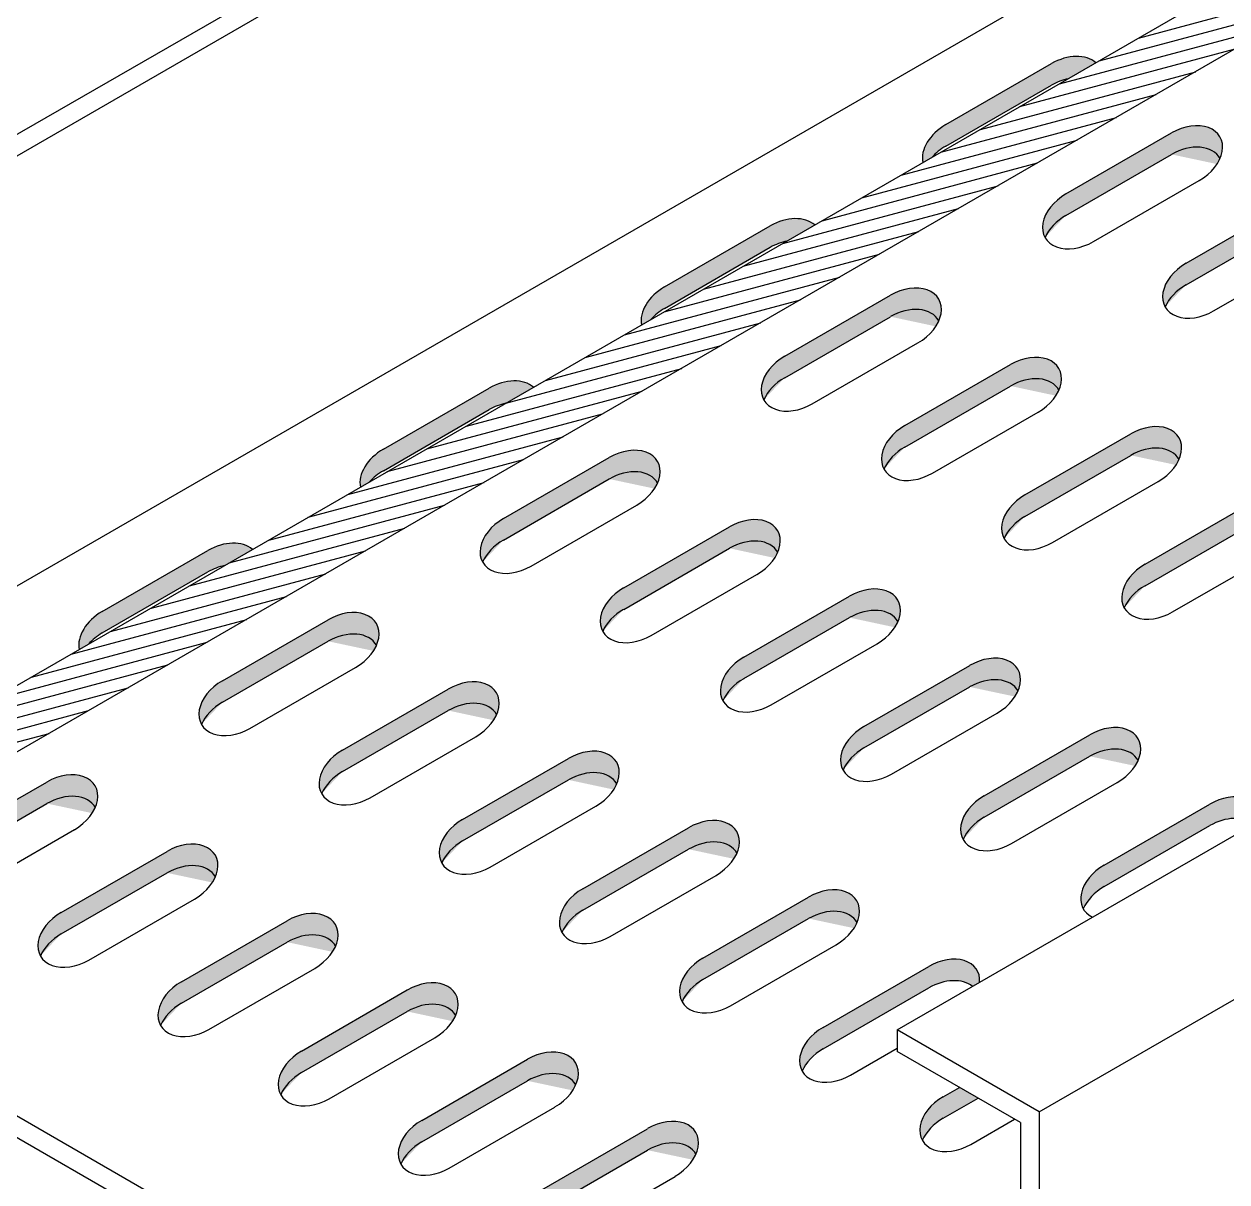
# Model space of a CAD drawing. Header units: millimetres. Extents: x 73539 to 164333, y 19300 to 40000.
# Drawn here: x 119682 to 121298, y 30140 to 31696 of the extents above; entities that cross this region are included whole.
import ezdxf

# ---------------------------------------------------------------- set-up
doc = ezdxf.new("R2010")
doc.units = ezdxf.units.MM

msp = doc.modelspace()

# ---------------------------------------------------------------- hatches: boundary and pattern name
h = msp.add_hatch()
h.set_pattern_fill('ANSI31', color=250, scale=5, angle=330, style=0)
h.set_pattern_definition([(15, (61424.906, -1722.277), (-4.1087523, 15.3340725), [])])
edge = h.paths.add_edge_path()
edge.add_ellipse((127837.2, 35476.5), major_axis=(-19.4, 33.6), ratio=0.56561, start_angle=180, end_angle=360)
edge.add_line((127817.9, 35510), (118959.2, 30395.5))
edge.add_ellipse((118966.4, 30354.9), major_axis=(-23, 39.9), ratio=0.56561, start_angle=212.6369, end_angle=327.3631, ccw=False)
edge.add_line((119000.8, 30330), (127856.6, 35442.9))
h = msp.add_hatch(color=250)
h.dxf.hatch_style = 1
h.paths.add_polyline_path([(121084.3, 31622.4), (121121.6, 31643.9), (121121.4, 31644.1), (121120.4, 31644.9), (121119.2, 31645.8), (121118.1, 31646.6), (121116.9, 31647.3), (121115.6, 31648), (121114.3, 31648.7), (121112.9, 31649.3), (121111.5, 31649.9), (121110.1, 31650.4), (121108.6, 31650.8), (121107.1, 31651.2), (121105.6, 31651.5), (121104, 31651.8), (121102.4, 31652.1), (121100.7, 31652.3), (121099.1, 31652.4), (121097.4, 31652.5), (121095.6, 31652.5), (121093.9, 31652.4), (121092.2, 31652.3), (121090.4, 31652.2), (121088.6, 31652), (121086.8, 31651.7), (121085, 31651.4), (121083.2, 31651.1), (121081.4, 31650.6), (121079.6, 31650.2), (121077.8, 31649.6), (121076, 31649.1), (121074.2, 31648.4), (121072.4, 31647.8), (121070.6, 31647), (121068.8, 31646.3), (121067.1, 31645.5), (121065.3, 31644.6), (121063.6, 31643.7), (121061.9, 31642.7), (120919.8, 31560.7), (120918.7, 31560), (120917.6, 31559.3), (120916.5, 31558.6), (120915.4, 31557.9), (120914.3, 31557.2), (120913.2, 31556.4), (120912.2, 31555.7), (120911.1, 31554.9), (120910.1, 31554.1), (120909.1, 31553.3), (120908.1, 31552.4), (120907.2, 31551.6), (120906.2, 31550.7), (120905.3, 31549.8), (120904.4, 31549), (120903.5, 31548.1), (120902.6, 31547.2), (120901.8, 31546.2), (120901, 31545.3), (120900.2, 31544.4), (120899.4, 31543.4), (120898.6, 31542.5), (120897.9, 31541.5), (120897.2, 31540.5), (120896.5, 31539.5), (120895.9, 31538.5), (120895.2, 31537.5), (120894.6, 31536.5), (120894, 31535.5), (120893.5, 31534.5), (120893, 31533.5), (120892.5, 31532.5), (120892, 31531.5), (120891.6, 31530.5), (120891.1, 31529.5), (120890.7, 31528.4), (120890.4, 31527.4), (120890.1, 31526.4), (120889.8, 31525.4), (120889.5, 31524.4), (120889.2, 31523.3), (120889, 31522.3), (120888.8, 31521.3), (120888.7, 31520.3), (120888.5, 31519.3), (120888.4, 31518.3), (120888.4, 31517.3), (120888.3, 31516.4), (120888.3, 31515.4), (120888.4, 31514.4), (120888.4, 31513.5), (120888.5, 31512.5), (120888.6, 31511.6), (120888.7, 31510.7), (120888.9, 31509.8), (120888.9, 31509.6), (120901.2, 31516.7), (120901.5, 31517.1), (120902, 31517.5), (120902.4, 31518), (120902.9, 31518.5), (120903.3, 31519), (120903.8, 31519.5), (120904.2, 31519.9), (120904.7, 31520.4), (120905.2, 31520.9), (120905.7, 31521.3), (120906.1, 31521.8), (120906.6, 31522.2), (120907.1, 31522.7), (120907.6, 31523.1), (120908.1, 31523.6), (120908.7, 31524), (120909.2, 31524.4), (120909.7, 31524.9), (120910.2, 31525.3), (120910.8, 31525.7), (120911.3, 31526.1), (120911.8, 31526.5), (120912.4, 31526.9), (120912.9, 31527.4), (120913.5, 31527.8), (120914, 31528.1), (120914.6, 31528.5), (120915.2, 31528.9), (120915.7, 31529.3), (120916.3, 31529.7), (120916.9, 31530), (120917.5, 31530.4), (120918, 31530.8), (120918.6, 31531.1), (120919.2, 31531.5), (120919.8, 31531.8), (121061.9, 31613.9), (121063.1, 31614.5), (121064.2, 31615.2), (121065.4, 31615.8), (121066.6, 31616.4), (121067.7, 31616.9), (121068.9, 31617.5), (121070.1, 31618), (121071.4, 31618.5), (121072.6, 31619), (121073.8, 31619.4), (121075, 31619.9), (121076.2, 31620.3), (121077.5, 31620.7), (121078.7, 31621), (121079.9, 31621.4), (121081.2, 31621.7), (121082.4, 31622), (121083.6, 31622.3)])
h = msp.add_hatch(color=250)
h.dxf.hatch_style = 1
edge = h.paths.add_edge_path()
edge.add_ellipse((121241.8, 31488.7), major_axis=(-46.4, -26.8), ratio=0.689985, start_angle=179.6182, end_angle=270, ccw=False)
edge.add_ellipse((121241.8, 31517.5), major_axis=(-46.4, -26.8), ratio=0.689985, start_angle=136.9407, end_angle=270)
edge.add_line((121223.3, 31549.6), (121081.2, 31467.5))
edge.add_ellipse((121099.7, 31435.5), major_axis=(-46.4, -26.8), ratio=0.689985, start_angle=270, end_angle=359.6182)
edge.add_ellipse((121099.7, 31406.6), major_axis=(-46.4, -26.8), ratio=0.689985, start_angle=270, end_angle=316.9407, ccw=False)
edge.add_line((121081.2, 31438.6), (121223.3, 31520.7))
h = msp.add_hatch(color=250)
h.dxf.hatch_style = 1
edge = h.paths.add_edge_path()
edge.add_ellipse((121403.2, 31395.5), major_axis=(-46.4, -26.8), ratio=0.689985, start_angle=179.6182, end_angle=270, ccw=False)
edge.add_ellipse((121403.2, 31424.3), major_axis=(-46.4, -26.8), ratio=0.689985, start_angle=136.9407, end_angle=270)
edge.add_line((121384.7, 31456.4), (121242.6, 31374.3))
edge.add_ellipse((121261.1, 31342.3), major_axis=(-46.4, -26.8), ratio=0.689985, start_angle=270, end_angle=359.6182)
edge.add_ellipse((121261.1, 31313.4), major_axis=(-46.4, -26.8), ratio=0.689985, start_angle=270, end_angle=316.9407, ccw=False)
edge.add_line((121242.6, 31345.5), (121384.7, 31427.5))
h = msp.add_hatch(color=250)
h.dxf.hatch_style = 1
h.paths.add_polyline_path([(120706.5, 31404.3), (120743.8, 31425.8), (120743.6, 31426), (120742.6, 31426.8), (120741.5, 31427.7), (120740.3, 31428.5), (120739.1, 31429.2), (120737.8, 31429.9), (120736.5, 31430.6), (120735.2, 31431.2), (120733.8, 31431.7), (120732.3, 31432.2), (120730.9, 31432.7), (120729.3, 31433.1), (120727.8, 31433.4), (120726.2, 31433.7), (120724.6, 31434), (120723, 31434.1), (120721.3, 31434.3), (120719.6, 31434.3), (120717.9, 31434.4), (120716.1, 31434.3), (120714.4, 31434.2), (120712.6, 31434.1), (120710.8, 31433.9), (120709, 31433.6), (120707.2, 31433.3), (120705.4, 31432.9), (120703.6, 31432.5), (120701.8, 31432.1), (120700, 31431.5), (120698.2, 31431), (120696.4, 31430.3), (120694.6, 31429.7), (120692.8, 31428.9), (120691, 31428.2), (120689.3, 31427.3), (120687.5, 31426.5), (120685.8, 31425.6), (120684.1, 31424.6), (120542, 31342.6), (120540.9, 31341.9), (120539.8, 31341.2), (120538.7, 31340.5), (120537.6, 31339.8), (120536.5, 31339.1), (120535.4, 31338.3), (120534.4, 31337.6), (120533.4, 31336.8), (120532.3, 31336), (120531.3, 31335.2), (120530.4, 31334.3), (120529.4, 31333.5), (120528.5, 31332.6), (120527.5, 31331.7), (120526.6, 31330.9), (120525.7, 31330), (120524.9, 31329), (120524, 31328.1), (120523.2, 31327.2), (120522.4, 31326.3), (120521.6, 31325.3), (120520.9, 31324.3), (120520.1, 31323.4), (120519.4, 31322.4), (120518.8, 31321.4), (120518.1, 31320.4), (120517.5, 31319.4), (120516.9, 31318.4), (120516.3, 31317.4), (120515.7, 31316.4), (120515.2, 31315.4), (120514.7, 31314.4), (120514.2, 31313.4), (120513.8, 31312.4), (120513.4, 31311.3), (120513, 31310.3), (120512.6, 31309.3), (120512.3, 31308.3), (120512, 31307.3), (120511.7, 31306.2), (120511.5, 31305.2), (120511.2, 31304.2), (120511.1, 31303.2), (120510.9, 31302.2), (120510.8, 31301.2), (120510.7, 31300.2), (120510.6, 31299.2), (120510.6, 31298.3), (120510.6, 31297.3), (120510.6, 31296.3), (120510.6, 31295.4), (120510.7, 31294.4), (120510.8, 31293.5), (120511, 31292.6), (120511.1, 31291.6), (120511.2, 31291.5), (120523.5, 31298.6), (120523.3, 31298.5), (120523.8, 31299), (120524.2, 31299.4), (120524.6, 31299.9), (120525.1, 31300.4), (120525.5, 31300.9), (120526, 31301.3), (120526.5, 31301.8), (120526.9, 31302.3), (120527.4, 31302.7), (120527.9, 31303.2), (120528.4, 31303.7), (120528.9, 31304.1), (120529.4, 31304.6), (120529.9, 31305), (120530.4, 31305.5), (120530.9, 31305.9), (120531.4, 31306.3), (120531.9, 31306.8), (120532.4, 31307.2), (120533, 31307.6), (120533.5, 31308), (120534.1, 31308.4), (120534.6, 31308.8), (120535.1, 31309.2), (120535.7, 31309.6), (120536.3, 31310), (120536.8, 31310.4), (120537.4, 31310.8), (120538, 31311.2), (120538.5, 31311.6), (120539.1, 31311.9), (120539.7, 31312.3), (120540.3, 31312.7), (120540.8, 31313), (120541.4, 31313.4), (120542, 31313.7), (120684.1, 31395.8), (120685.3, 31396.4), (120686.4, 31397), (120687.6, 31397.7), (120688.8, 31398.2), (120690, 31398.8), (120691.2, 31399.4), (120692.4, 31399.9), (120693.6, 31400.4), (120694.8, 31400.9), (120696, 31401.3), (120697.2, 31401.8), (120698.5, 31402.2), (120699.7, 31402.6), (120700.9, 31402.9), (120702.1, 31403.3), (120703.4, 31403.6), (120704.6, 31403.9), (120705.8, 31404.2)])
h = msp.add_hatch(color=250)
h.dxf.hatch_style = 1
edge = h.paths.add_edge_path()
edge.add_ellipse((120864, 31270.6), major_axis=(-46.4, -26.8), ratio=0.689985, start_angle=179.6182, end_angle=270, ccw=False)
edge.add_ellipse((120864, 31299.4), major_axis=(-46.4, -26.8), ratio=0.689985, start_angle=136.9407, end_angle=270)
edge.add_line((120845.5, 31331.4), (120703.4, 31249.4))
edge.add_ellipse((120721.9, 31217.4), major_axis=(-46.4, -26.8), ratio=0.689985, start_angle=270, end_angle=359.6182)
edge.add_ellipse((120721.9, 31188.5), major_axis=(-46.4, -26.8), ratio=0.689985, start_angle=270, end_angle=316.9407, ccw=False)
edge.add_line((120703.4, 31220.5), (120845.5, 31302.6))
h = msp.add_hatch(color=250)
h.dxf.hatch_style = 1
edge = h.paths.add_edge_path()
edge.add_ellipse((121025.4, 31177.4), major_axis=(-46.4, -26.8), ratio=0.689985, start_angle=179.6182, end_angle=270, ccw=False)
edge.add_ellipse((121025.4, 31206.2), major_axis=(-46.4, -26.8), ratio=0.689985, start_angle=136.9407, end_angle=270)
edge.add_line((121006.9, 31238.3), (120864.8, 31156.2))
edge.add_ellipse((120883.3, 31124.2), major_axis=(-46.4, -26.8), ratio=0.689985, start_angle=270, end_angle=359.6182)
edge.add_ellipse((120883.3, 31095.3), major_axis=(-46.4, -26.8), ratio=0.689985, start_angle=270, end_angle=316.9407, ccw=False)
edge.add_line((120864.8, 31127.4), (121006.9, 31209.4))
h = msp.add_hatch(color=250)
h.dxf.hatch_style = 1
h.paths.add_polyline_path([(120328.7, 31186.2), (120366, 31207.7), (120365.9, 31207.8), (120364.8, 31208.7), (120363.7, 31209.6), (120362.5, 31210.4), (120361.3, 31211.1), (120360.1, 31211.8), (120358.7, 31212.5), (120357.4, 31213.1), (120356, 31213.6), (120354.6, 31214.1), (120353.1, 31214.6), (120351.6, 31215), (120350, 31215.3), (120348.4, 31215.6), (120346.8, 31215.9), (120345.2, 31216), (120343.5, 31216.2), (120341.8, 31216.2), (120340.1, 31216.3), (120338.4, 31216.2), (120336.6, 31216.1), (120334.8, 31216), (120333.1, 31215.8), (120331.3, 31215.5), (120329.5, 31215.2), (120327.7, 31214.8), (120325.8, 31214.4), (120324, 31213.9), (120322.2, 31213.4), (120320.4, 31212.8), (120318.6, 31212.2), (120316.8, 31211.6), (120315, 31210.8), (120313.3, 31210.1), (120311.5, 31209.2), (120309.8, 31208.4), (120308, 31207.5), (120306.4, 31206.5), (120164.3, 31124.5), (120163.1, 31123.8), (120162, 31123.1), (120160.9, 31122.4), (120159.8, 31121.7), (120158.7, 31121), (120157.7, 31120.2), (120156.6, 31119.4), (120155.6, 31118.7), (120154.6, 31117.9), (120153.6, 31117), (120152.6, 31116.2), (120151.6, 31115.4), (120150.7, 31114.5), (120149.8, 31113.6), (120148.8, 31112.7), (120148, 31111.8), (120147.1, 31110.9), (120146.3, 31110), (120145.4, 31109.1), (120144.6, 31108.1), (120143.9, 31107.2), (120143.1, 31106.2), (120142.4, 31105.3), (120141.7, 31104.3), (120141, 31103.3), (120140.3, 31102.3), (120139.7, 31101.3), (120139.1, 31100.3), (120138.5, 31099.3), (120137.9, 31098.3), (120137.4, 31097.3), (120136.9, 31096.3), (120136.4, 31095.3), (120136, 31094.3), (120135.6, 31093.2), (120135.2, 31092.2), (120134.8, 31091.2), (120134.5, 31090.2), (120134.2, 31089.2), (120133.9, 31088.1), (120133.7, 31087.1), (120133.5, 31086.1), (120133.3, 31085.1), (120133.1, 31084.1), (120133, 31083.1), (120132.9, 31082.1), (120132.8, 31081.1), (120132.8, 31080.2), (120132.8, 31079.2), (120132.8, 31078.2), (120132.9, 31077.3), (120132.9, 31076.3), (120133.1, 31075.4), (120133.2, 31074.5), (120133.4, 31073.5), (120133.4, 31073.4), (120145.7, 31080.5), (120146, 31080.8), (120146.4, 31081.3), (120146.9, 31081.8), (120147.3, 31082.3), (120147.8, 31082.8), (120148.2, 31083.2), (120148.7, 31083.7), (120149.1, 31084.2), (120149.6, 31084.6), (120150.1, 31085.1), (120150.6, 31085.6), (120151.1, 31086), (120151.6, 31086.5), (120152.1, 31086.9), (120152.6, 31087.3), (120153.1, 31087.8), (120153.6, 31088.2), (120154.1, 31088.6), (120154.7, 31089.1), (120155.2, 31089.5), (120155.7, 31089.9), (120156.3, 31090.3), (120156.8, 31090.7), (120157.4, 31091.1), (120157.9, 31091.5), (120158.5, 31091.9), (120159, 31092.3), (120159.6, 31092.7), (120160.2, 31093.1), (120160.7, 31093.5), (120161.3, 31093.8), (120161.9, 31094.2), (120162.5, 31094.6), (120163.1, 31094.9), (120163.7, 31095.3), (120164.3, 31095.6), (120306.4, 31177.7), (120307.5, 31178.3), (120308.7, 31178.9), (120309.8, 31179.5), (120311, 31180.1), (120312.2, 31180.7), (120313.4, 31181.3), (120314.6, 31181.8), (120315.8, 31182.3), (120317, 31182.8), (120318.2, 31183.2), (120319.5, 31183.7), (120320.7, 31184.1), (120321.9, 31184.5), (120323.1, 31184.8), (120324.4, 31185.2), (120325.6, 31185.5), (120326.8, 31185.8), (120328.1, 31186.1)])
h = msp.add_hatch(color=250)
h.dxf.hatch_style = 1
edge = h.paths.add_edge_path()
edge.add_ellipse((121186.8, 31084.2), major_axis=(-46.4, -26.8), ratio=0.689985, start_angle=179.6182, end_angle=270, ccw=False)
edge.add_ellipse((121186.8, 31113.1), major_axis=(-46.4, -26.8), ratio=0.689985, start_angle=136.9407, end_angle=270)
edge.add_line((121168.3, 31145.1), (121026.2, 31063))
edge.add_ellipse((121044.7, 31031), major_axis=(-46.4, -26.8), ratio=0.689985, start_angle=270, end_angle=359.6182)
edge.add_ellipse((121044.7, 31002.1), major_axis=(-46.4, -26.8), ratio=0.689985, start_angle=270, end_angle=316.9407, ccw=False)
edge.add_line((121026.2, 31034.2), (121168.3, 31116.2))
h = msp.add_hatch(color=250)
h.dxf.hatch_style = 1
edge = h.paths.add_edge_path()
edge.add_ellipse((120486.2, 31052.4), major_axis=(-46.4, -26.8), ratio=0.689985, start_angle=179.6182, end_angle=270, ccw=False)
edge.add_ellipse((120486.2, 31081.3), major_axis=(-46.4, -26.8), ratio=0.689985, start_angle=136.9407, end_angle=270)
edge.add_line((120467.8, 31113.3), (120325.7, 31031.3))
edge.add_ellipse((120344.1, 30999.3), major_axis=(-46.4, -26.8), ratio=0.689985, start_angle=270, end_angle=359.6182)
edge.add_ellipse((120344.1, 30970.4), major_axis=(-46.4, -26.8), ratio=0.689985, start_angle=270, end_angle=316.9407, ccw=False)
edge.add_line((120325.7, 31002.4), (120467.8, 31084.5))
h = msp.add_hatch(color=250)
h.dxf.hatch_style = 1
edge = h.paths.add_edge_path()
edge.add_ellipse((121348.2, 30991), major_axis=(-46.4, -26.8), ratio=0.689985, start_angle=179.6182, end_angle=270, ccw=False)
edge.add_ellipse((121348.2, 31019.9), major_axis=(-46.4, -26.8), ratio=0.689985, start_angle=136.9407, end_angle=270)
edge.add_line((121329.7, 31051.9), (121187.6, 30969.9))
edge.add_ellipse((121206.1, 30937.8), major_axis=(-46.4, -26.8), ratio=0.689985, start_angle=270, end_angle=359.6182)
edge.add_ellipse((121206.1, 30909), major_axis=(-46.4, -26.8), ratio=0.689985, start_angle=270, end_angle=316.9407, ccw=False)
edge.add_line((121187.6, 30941), (121329.7, 31023))
h = msp.add_hatch(color=250)
h.dxf.hatch_style = 1
edge = h.paths.add_edge_path()
edge.add_ellipse((120647.6, 30959.3), major_axis=(-46.4, -26.8), ratio=0.689985, start_angle=179.6182, end_angle=270, ccw=False)
edge.add_ellipse((120647.6, 30988.1), major_axis=(-46.4, -26.8), ratio=0.689985, start_angle=136.9407, end_angle=270)
edge.add_line((120629.2, 31020.2), (120487.1, 30938.1))
edge.add_ellipse((120505.5, 30906.1), major_axis=(-46.4, -26.8), ratio=0.689985, start_angle=270, end_angle=359.6182)
edge.add_ellipse((120505.5, 30877.2), major_axis=(-46.4, -26.8), ratio=0.689985, start_angle=270, end_angle=316.9407, ccw=False)
edge.add_line((120487.1, 30909.2), (120629.2, 30991.3))
h = msp.add_hatch(color=250)
h.dxf.hatch_style = 1
h.paths.add_polyline_path([(119950.9, 30968.1), (119988.2, 30989.6), (119988.1, 30989.7), (119987, 30990.6), (119985.9, 30991.5), (119984.8, 30992.3), (119983.5, 30993), (119982.3, 30993.7), (119981, 30994.4), (119979.6, 30995), (119978.2, 30995.5), (119976.8, 30996), (119975.3, 30996.5), (119973.8, 30996.9), (119972.2, 30997.2), (119970.7, 30997.5), (119969, 30997.7), (119967.4, 30997.9), (119965.7, 30998.1), (119964, 30998.1), (119962.3, 30998.1), (119960.6, 30998.1), (119958.8, 30998), (119957.1, 30997.9), (119955.3, 30997.7), (119953.5, 30997.4), (119951.7, 30997.1), (119949.9, 30996.7), (119948.1, 30996.3), (119946.3, 30995.8), (119944.4, 30995.3), (119942.6, 30994.7), (119940.8, 30994.1), (119939, 30993.4), (119937.3, 30992.7), (119935.5, 30991.9), (119933.7, 30991.1), (119932, 30990.3), (119930.3, 30989.4), (119928.6, 30988.4), (119786.5, 30906.4), (119785.4, 30905.7), (119784.2, 30905), (119783.1, 30904.3), (119782, 30903.6), (119781, 30902.9), (119779.9, 30902.1), (119778.8, 30901.3), (119777.8, 30900.6), (119776.8, 30899.8), (119775.8, 30898.9), (119774.8, 30898.1), (119773.9, 30897.3), (119772.9, 30896.4), (119772, 30895.5), (119771.1, 30894.6), (119770.2, 30893.7), (119769.3, 30892.8), (119768.5, 30891.9), (119767.7, 30891), (119766.9, 30890), (119766.1, 30889.1), (119765.3, 30888.1), (119764.6, 30887.2), (119763.9, 30886.2), (119763.2, 30885.2), (119762.5, 30884.2), (119761.9, 30883.2), (119761.3, 30882.2), (119760.7, 30881.2), (119760.2, 30880.2), (119759.6, 30879.2), (119759.1, 30878.2), (119758.7, 30877.2), (119758.2, 30876.1), (119757.8, 30875.1), (119757.4, 30874.1), (119757.1, 30873.1), (119756.7, 30872.1), (119756.4, 30871), (119756.2, 30870), (119755.9, 30869), (119755.7, 30868), (119755.5, 30867), (119755.3, 30866), (119755.2, 30865), (119755.1, 30864), (119755.1, 30863), (119755, 30862), (119755, 30861.1), (119755, 30860.1), (119755.1, 30859.2), (119755.2, 30858.2), (119755.3, 30857.3), (119755.4, 30856.3), (119755.6, 30855.4), (119755.6, 30855.3), (119767.9, 30862.4), (119767.8, 30862.2), (119768.2, 30862.7), (119768.6, 30863.2), (119769.1, 30863.7), (119769.5, 30864.2), (119770, 30864.7), (119770.4, 30865.1), (119770.9, 30865.6), (119771.4, 30866.1), (119771.9, 30866.5), (119772.3, 30867), (119772.8, 30867.4), (119773.3, 30867.9), (119773.8, 30868.3), (119774.3, 30868.8), (119774.8, 30869.2), (119775.3, 30869.7), (119775.8, 30870.1), (119776.4, 30870.5), (119776.9, 30871), (119777.4, 30871.4), (119778, 30871.8), (119778.5, 30872.2), (119779, 30872.6), (119779.6, 30873), (119780.2, 30873.4), (119780.7, 30873.8), (119781.3, 30874.2), (119781.8, 30874.6), (119782.4, 30875), (119783, 30875.4), (119783.6, 30875.7), (119784.1, 30876.1), (119784.7, 30876.5), (119785.3, 30876.8), (119785.9, 30877.2), (119786.5, 30877.5), (119928.6, 30959.5), (119929.7, 30960.2), (119930.9, 30960.8), (119932.1, 30961.4), (119933.2, 30962), (119934.4, 30962.6), (119935.6, 30963.1), (119936.8, 30963.7), (119938, 30964.2), (119939.2, 30964.7), (119940.5, 30965.1), (119941.7, 30965.5), (119942.9, 30966), (119944.1, 30966.4), (119945.4, 30966.7), (119946.6, 30967.1), (119947.8, 30967.4), (119949.1, 30967.7), (119950.3, 30967.9)])
h = msp.add_hatch(color=250)
h.dxf.hatch_style = 1
edge = h.paths.add_edge_path()
edge.add_ellipse((120809, 30866.1), major_axis=(-46.4, -26.8), ratio=0.689985, start_angle=179.6182, end_angle=270, ccw=False)
edge.add_ellipse((120809, 30894.9), major_axis=(-46.4, -26.8), ratio=0.689985, start_angle=136.9407, end_angle=270)
edge.add_line((120790.6, 30927), (120648.5, 30844.9))
edge.add_ellipse((120666.9, 30812.9), major_axis=(-46.4, -26.8), ratio=0.689985, start_angle=270, end_angle=359.6182)
edge.add_ellipse((120666.9, 30784), major_axis=(-46.4, -26.8), ratio=0.689985, start_angle=270, end_angle=316.9407, ccw=False)
edge.add_line((120648.5, 30816.1), (120790.6, 30898.1))
h = msp.add_hatch(color=250)
h.dxf.hatch_style = 1
edge = h.paths.add_edge_path()
edge.add_ellipse((120108.5, 30834.3), major_axis=(-46.4, -26.8), ratio=0.689985, start_angle=179.6182, end_angle=270, ccw=False)
edge.add_ellipse((120108.5, 30863.2), major_axis=(-46.4, -26.8), ratio=0.689985, start_angle=136.9407, end_angle=270)
edge.add_line((120090, 30895.2), (119947.9, 30813.2))
edge.add_ellipse((119966.4, 30781.2), major_axis=(-46.4, -26.8), ratio=0.689985, start_angle=270, end_angle=359.6182)
edge.add_ellipse((119966.4, 30752.3), major_axis=(-46.4, -26.8), ratio=0.689985, start_angle=270, end_angle=316.9407, ccw=False)
edge.add_line((119947.9, 30784.3), (120090, 30866.4))
h = msp.add_hatch(color=250)
h.dxf.hatch_style = 1
edge = h.paths.add_edge_path()
edge.add_ellipse((120970.4, 30772.9), major_axis=(-46.4, -26.8), ratio=0.689985, start_angle=179.6182, end_angle=270, ccw=False)
edge.add_ellipse((120970.4, 30801.8), major_axis=(-46.4, -26.8), ratio=0.689985, start_angle=136.9407, end_angle=270)
edge.add_line((120952, 30833.8), (120809.9, 30751.7))
edge.add_ellipse((120828.3, 30719.7), major_axis=(-46.4, -26.8), ratio=0.689985, start_angle=270, end_angle=359.6182)
edge.add_ellipse((120828.3, 30690.9), major_axis=(-46.4, -26.8), ratio=0.689985, start_angle=270, end_angle=316.9407, ccw=False)
edge.add_line((120809.9, 30722.9), (120952, 30804.9))
h = msp.add_hatch(color=250)
h.dxf.hatch_style = 1
edge = h.paths.add_edge_path()
edge.add_ellipse((120269.9, 30741.2), major_axis=(-46.4, -26.8), ratio=0.689985, start_angle=179.6182, end_angle=270, ccw=False)
edge.add_ellipse((120269.9, 30770), major_axis=(-46.4, -26.8), ratio=0.689985, start_angle=136.9407, end_angle=270)
edge.add_line((120251.4, 30802), (120109.3, 30720))
edge.add_ellipse((120127.8, 30688), major_axis=(-46.4, -26.8), ratio=0.689985, start_angle=270, end_angle=359.6182)
edge.add_ellipse((120127.8, 30659.1), major_axis=(-46.4, -26.8), ratio=0.689985, start_angle=270, end_angle=316.9407, ccw=False)
edge.add_line((120109.3, 30691.1), (120251.4, 30773.2))
h = msp.add_hatch(color=250)
h.dxf.hatch_style = 1
edge = h.paths.add_edge_path()
edge.add_ellipse((121131.8, 30679.7), major_axis=(-46.4, -26.8), ratio=0.689985, start_angle=179.6182, end_angle=270, ccw=False)
edge.add_ellipse((121131.8, 30708.6), major_axis=(-46.4, -26.8), ratio=0.689985, start_angle=136.9407, end_angle=270)
edge.add_line((121113.4, 30740.6), (120971.3, 30658.6))
edge.add_ellipse((120989.7, 30626.5), major_axis=(-46.4, -26.8), ratio=0.689985, start_angle=270, end_angle=359.6182)
edge.add_ellipse((120989.7, 30597.7), major_axis=(-46.4, -26.8), ratio=0.689985, start_angle=270, end_angle=316.9407, ccw=False)
edge.add_line((120971.3, 30629.7), (121113.4, 30711.7))
h = msp.add_hatch(color=250)
h.dxf.hatch_style = 1
edge = h.paths.add_edge_path()
edge.add_ellipse((120431.3, 30648), major_axis=(-46.4, -26.8), ratio=0.689985, start_angle=179.6182, end_angle=270, ccw=False)
edge.add_ellipse((120431.3, 30676.8), major_axis=(-46.4, -26.8), ratio=0.689985, start_angle=136.9407, end_angle=270)
edge.add_line((120412.8, 30708.9), (120270.7, 30626.8))
edge.add_ellipse((120289.2, 30594.8), major_axis=(-46.4, -26.8), ratio=0.689985, start_angle=270, end_angle=359.6182)
edge.add_ellipse((120289.2, 30565.9), major_axis=(-46.4, -26.8), ratio=0.689985, start_angle=270, end_angle=316.9407, ccw=False)
edge.add_line((120270.7, 30598), (120412.8, 30680))
h = msp.add_hatch(color=250)
h.dxf.hatch_style = 1
edge = h.paths.add_edge_path()
edge.add_ellipse((119730.7, 30616.2), major_axis=(-46.4, -26.8), ratio=0.689985, start_angle=179.6182, end_angle=270, ccw=False)
edge.add_ellipse((119730.7, 30645.1), major_axis=(-46.4, -26.8), ratio=0.689985, start_angle=136.9407, end_angle=270)
edge.add_line((119712.2, 30677.1), (119570.1, 30595.1))
edge.add_ellipse((119588.6, 30563.1), major_axis=(-46.4, -26.8), ratio=0.689985, start_angle=270, end_angle=359.6182)
edge.add_ellipse((119588.6, 30534.2), major_axis=(-46.4, -26.8), ratio=0.689985, start_angle=270, end_angle=316.9407, ccw=False)
edge.add_line((119570.1, 30566.2), (119712.2, 30648.3))
h = msp.add_hatch(color=250)
h.dxf.hatch_style = 1
h.paths.add_polyline_path([(121333.5, 30620.5), (121343.1, 30626.1), (121343.1, 30626.6), (121343.2, 30628.1), (121343.2, 30629.5), (121343.1, 30630.9), (121343, 30632.3), (121342.7, 30633.7), (121342.5, 30635), (121342.1, 30636.3), (121341.7, 30637.6), (121341.2, 30638.9), (121340.7, 30640.1), (121340.1, 30641.4), (121339.5, 30642.5), (121338.7, 30643.7), (121338, 30644.8), (121337.1, 30645.8), (121336.2, 30646.8), (121335.3, 30647.8), (121334.3, 30648.7), (121333.2, 30649.6), (121332.1, 30650.5), (121330.9, 30651.3), (121329.7, 30652), (121328.5, 30652.7), (121327.1, 30653.4), (121325.8, 30654), (121324.4, 30654.5), (121323, 30655), (121321.5, 30655.5), (121320, 30655.9), (121318.4, 30656.2), (121316.8, 30656.5), (121315.2, 30656.7), (121313.6, 30656.9), (121311.9, 30657.1), (121310.2, 30657.1), (121308.5, 30657.1), (121306.8, 30657.1), (121305, 30657), (121303.2, 30656.9), (121301.5, 30656.7), (121299.7, 30656.4), (121297.9, 30656.1), (121296.1, 30655.7), (121294.2, 30655.3), (121292.4, 30654.8), (121290.6, 30654.3), (121288.8, 30653.7), (121287, 30653.1), (121285.2, 30652.4), (121283.4, 30651.7), (121281.7, 30651), (121279.9, 30650.1), (121278.2, 30649.3), (121276.4, 30648.4), (121274.8, 30647.4), (121132.7, 30565.4), (121131.5, 30564.7), (121130.4, 30564), (121129.3, 30563.3), (121128.2, 30562.6), (121127.1, 30561.9), (121126.1, 30561.1), (121125, 30560.3), (121124, 30559.6), (121123, 30558.8), (121122, 30557.9), (121121, 30557.1), (121120, 30556.3), (121119.1, 30555.4), (121118.2, 30554.5), (121117.2, 30553.6), (121116.4, 30552.7), (121115.5, 30551.8), (121114.7, 30550.9), (121113.8, 30550), (121113, 30549), (121112.3, 30548.1), (121111.5, 30547.1), (121110.8, 30546.2), (121110.1, 30545.2), (121109.4, 30544.2), (121108.7, 30543.2), (121108.1, 30542.2), (121107.5, 30541.2), (121106.9, 30540.2), (121106.3, 30539.2), (121105.8, 30538.2), (121105.3, 30537.2), (121104.8, 30536.2), (121104.4, 30535.1), (121104, 30534.1), (121103.6, 30533.1), (121103.2, 30532.1), (121102.9, 30531.1), (121102.6, 30530.1), (121102.3, 30529), (121102.1, 30528), (121101.9, 30527), (121101.7, 30526), (121101.5, 30525), (121101.4, 30524), (121101.3, 30523), (121101.2, 30522), (121101.2, 30521), (121101.2, 30520.1), (121101.2, 30519.1), (121101.3, 30518.2), (121101.3, 30517.2), (121101.5, 30516.3), (121101.6, 30515.3), (121101.8, 30514.4), (121102, 30513.5), (121102.2, 30512.6), (121102.5, 30511.8), (121102.7, 30510.9), (121103.1, 30510), (121103.4, 30509.2), (121103.8, 30508.4), (121104.2, 30507.6), (121104.6, 30506.8), (121104.8, 30507.3), (121105.1, 30507.8), (121105.3, 30508.4), (121105.6, 30508.9), (121105.9, 30509.4), (121106.1, 30510), (121106.4, 30510.5), (121106.7, 30511), (121107, 30511.5), (121107.3, 30512.1), (121107.6, 30512.6), (121107.9, 30513.1), (121108.3, 30513.6), (121108.6, 30514.2), (121108.9, 30514.7), (121109.3, 30515.2), (121109.6, 30515.7), (121110, 30516.2), (121110.4, 30516.7), (121110.7, 30517.3), (121111.1, 30517.8), (121111.5, 30518.3), (121111.9, 30518.8), (121112.3, 30519.3), (121112.7, 30519.8), (121113.1, 30520.3), (121113.5, 30520.8), (121113.9, 30521.2), (121114.4, 30521.7), (121114.8, 30522.2), (121115.3, 30522.7), (121115.7, 30523.2), (121116.2, 30523.7), (121116.6, 30524.1), (121117.1, 30524.6), (121117.5, 30525.1), (121118, 30525.5), (121118.5, 30526), (121119, 30526.4), (121119.5, 30526.9), (121120, 30527.4), (121120.5, 30527.8), (121121, 30528.2), (121121.5, 30528.7), (121122, 30529.1), (121122.5, 30529.5), (121123.1, 30530), (121123.6, 30530.4), (121124.1, 30530.8), (121124.7, 30531.2), (121125.2, 30531.6), (121125.8, 30532), (121126.3, 30532.4), (121126.9, 30532.8), (121127.4, 30533.2), (121128, 30533.6), (121128.6, 30534), (121129.1, 30534.4), (121129.7, 30534.7), (121130.3, 30535.1), (121130.9, 30535.5), (121131.5, 30535.8), (121132.1, 30536.2), (121132.7, 30536.5), (121274.8, 30618.5), (121275.9, 30619.2), (121277.1, 30619.8), (121278.2, 30620.4), (121279.4, 30621), (121280.6, 30621.6), (121281.8, 30622.1), (121283, 30622.7), (121284.2, 30623.2), (121285.4, 30623.7), (121286.6, 30624.1), (121287.9, 30624.6), (121289.1, 30625), (121290.3, 30625.4), (121291.5, 30625.7), (121292.8, 30626.1), (121294, 30626.4), (121295.2, 30626.7), (121296.5, 30626.9), (121297.7, 30627.2), (121298.9, 30627.4), (121300.1, 30627.6), (121301.4, 30627.8), (121302.6, 30627.9), (121303.8, 30628), (121305, 30628.1), (121306.2, 30628.2), (121307.4, 30628.3), (121308.5, 30628.3), (121309.7, 30628.3), (121310.9, 30628.2), (121312, 30628.2), (121313.1, 30628.1), (121314.3, 30628), (121315.4, 30627.9), (121316.5, 30627.7), (121317.6, 30627.5), (121318.6, 30627.3), (121319.7, 30627.1), (121320.7, 30626.8), (121321.7, 30626.5), (121322.7, 30626.2), (121323.7, 30625.9), (121324.7, 30625.6), (121325.6, 30625.2), (121326.6, 30624.8), (121327.5, 30624.4), (121328.4, 30623.9), (121329.2, 30623.4), (121330.1, 30622.9), (121330.9, 30622.4), (121331.7, 30621.9), (121332.5, 30621.3), (121333.2, 30620.8)])
h = msp.add_hatch(color=250)
h.dxf.hatch_style = 1
edge = h.paths.add_edge_path()
edge.add_ellipse((120592.7, 30554.8), major_axis=(-46.4, -26.8), ratio=0.689985, start_angle=179.6182, end_angle=270, ccw=False)
edge.add_ellipse((120592.7, 30583.7), major_axis=(-46.4, -26.8), ratio=0.689985, start_angle=136.9407, end_angle=270)
edge.add_line((120574.2, 30615.7), (120432.1, 30533.6))
edge.add_ellipse((120450.6, 30501.6), major_axis=(-46.4, -26.8), ratio=0.689985, start_angle=270, end_angle=359.6182)
edge.add_ellipse((120450.6, 30472.7), major_axis=(-46.4, -26.8), ratio=0.689985, start_angle=270, end_angle=316.9407, ccw=False)
edge.add_line((120432.1, 30504.8), (120574.2, 30586.8))
h = msp.add_hatch(color=250)
h.dxf.hatch_style = 1
edge = h.paths.add_edge_path()
edge.add_ellipse((119892.1, 30523), major_axis=(-46.4, -26.8), ratio=0.689985, start_angle=179.6182, end_angle=270, ccw=False)
edge.add_ellipse((119892.1, 30551.9), major_axis=(-46.4, -26.8), ratio=0.689985, start_angle=136.9407, end_angle=270)
edge.add_line((119873.6, 30583.9), (119731.5, 30501.9))
edge.add_ellipse((119750, 30469.9), major_axis=(-46.4, -26.8), ratio=0.689985, start_angle=270, end_angle=359.6182)
edge.add_ellipse((119750, 30441), major_axis=(-46.4, -26.8), ratio=0.689985, start_angle=270, end_angle=316.9407, ccw=False)
edge.add_line((119731.5, 30473), (119873.6, 30555.1))
h = msp.add_hatch(color=250)
h.dxf.hatch_style = 1
edge = h.paths.add_edge_path()
edge.add_ellipse((120754.1, 30461.6), major_axis=(-46.4, -26.8), ratio=0.689985, start_angle=179.6182, end_angle=270, ccw=False)
edge.add_ellipse((120754.1, 30490.5), major_axis=(-46.4, -26.8), ratio=0.689985, start_angle=136.9407, end_angle=270)
edge.add_line((120735.6, 30522.5), (120593.5, 30440.4))
edge.add_ellipse((120612, 30408.4), major_axis=(-46.4, -26.8), ratio=0.689985, start_angle=270, end_angle=359.6182)
edge.add_ellipse((120612, 30379.6), major_axis=(-46.4, -26.8), ratio=0.689985, start_angle=270, end_angle=316.9407, ccw=False)
edge.add_line((120593.5, 30411.6), (120735.6, 30493.6))
h = msp.add_hatch(color=250)
h.dxf.hatch_style = 1
edge = h.paths.add_edge_path()
edge.add_ellipse((120053.5, 30429.9), major_axis=(-46.4, -26.8), ratio=0.689985, start_angle=179.6182, end_angle=270, ccw=False)
edge.add_ellipse((120053.5, 30458.7), major_axis=(-46.4, -26.8), ratio=0.689985, start_angle=136.9407, end_angle=270)
edge.add_line((120035, 30490.7), (119892.9, 30408.7))
edge.add_ellipse((119911.4, 30376.7), major_axis=(-46.4, -26.8), ratio=0.689985, start_angle=270, end_angle=359.6182)
edge.add_ellipse((119911.4, 30347.8), major_axis=(-46.4, -26.8), ratio=0.689985, start_angle=270, end_angle=316.9407, ccw=False)
edge.add_line((119892.9, 30379.8), (120035, 30461.9))
h = msp.add_hatch(color=250)
h.dxf.hatch_style = 1
h.paths.add_polyline_path([(120955.7, 30402.4), (120965.3, 30408), (120965.4, 30408.5), (120965.4, 30409.9), (120965.4, 30411.4), (120965.3, 30412.8), (120965.2, 30414.2), (120965, 30415.6), (120964.7, 30416.9), (120964.3, 30418.2), (120963.9, 30419.5), (120963.5, 30420.8), (120962.9, 30422), (120962.3, 30423.2), (120961.7, 30424.4), (120961, 30425.5), (120960.2, 30426.6), (120959.3, 30427.7), (120958.5, 30428.7), (120957.5, 30429.7), (120956.5, 30430.6), (120955.4, 30431.5), (120954.3, 30432.4), (120953.2, 30433.2), (120951.9, 30433.9), (120950.7, 30434.6), (120949.4, 30435.3), (120948, 30435.9), (120946.6, 30436.4), (120945.2, 30436.9), (120943.7, 30437.4), (120942.2, 30437.8), (120940.6, 30438.1), (120939.1, 30438.4), (120937.4, 30438.6), (120935.8, 30438.8), (120934.1, 30438.9), (120932.4, 30439), (120930.7, 30439), (120929, 30439), (120927.2, 30438.9), (120925.5, 30438.8), (120923.7, 30438.6), (120921.9, 30438.3), (120920.1, 30438), (120918.3, 30437.6), (120916.5, 30437.2), (120914.7, 30436.7), (120912.8, 30436.2), (120911, 30435.6), (120909.2, 30435), (120907.4, 30434.3), (120905.7, 30433.6), (120903.9, 30432.8), (120902.1, 30432), (120900.4, 30431.2), (120898.7, 30430.3), (120897, 30429.3), (120754.9, 30347.3), (120753.8, 30346.6), (120752.6, 30345.9), (120751.5, 30345.2), (120750.4, 30344.5), (120749.4, 30343.8), (120748.3, 30343), (120747.2, 30342.2), (120746.2, 30341.4), (120745.2, 30340.6), (120744.2, 30339.8), (120743.2, 30339), (120742.3, 30338.2), (120741.3, 30337.3), (120740.4, 30336.4), (120739.5, 30335.5), (120738.6, 30334.6), (120737.7, 30333.7), (120736.9, 30332.8), (120736.1, 30331.9), (120735.3, 30330.9), (120734.5, 30330), (120733.7, 30329), (120733, 30328.1), (120732.3, 30327.1), (120731.6, 30326.1), (120730.9, 30325.1), (120730.3, 30324.1), (120729.7, 30323.1), (120729.1, 30322.1), (120728.6, 30321.1), (120728, 30320.1), (120727.5, 30319.1), (120727.1, 30318.1), (120726.6, 30317), (120726.2, 30316), (120725.8, 30315), (120725.5, 30314), (120725.1, 30313), (120724.8, 30311.9), (120724.6, 30310.9), (120724.3, 30309.9), (120724.1, 30308.9), (120723.9, 30307.9), (120723.7, 30306.9), (120723.6, 30305.9), (120723.5, 30304.9), (120723.5, 30303.9), (120723.4, 30302.9), (120723.4, 30302), (120723.4, 30301), (120723.5, 30300), (120723.6, 30299.1), (120723.7, 30298.2), (120723.8, 30297.2), (120724, 30296.3), (120724.2, 30295.4), (120724.4, 30294.5), (120724.7, 30293.6), (120725, 30292.8), (120725.3, 30291.9), (120725.6, 30291.1), (120726, 30290.3), (120726.4, 30289.5), (120726.8, 30288.7), (120727.1, 30289.2), (120727.3, 30289.7), (120727.6, 30290.3), (120727.8, 30290.8), (120728.1, 30291.3), (120728.4, 30291.9), (120728.6, 30292.4), (120728.9, 30292.9), (120729.2, 30293.4), (120729.5, 30294), (120729.8, 30294.5), (120730.2, 30295), (120730.5, 30295.5), (120730.8, 30296.1), (120731.2, 30296.6), (120731.5, 30297.1), (120731.9, 30297.6), (120732.2, 30298.1), (120732.6, 30298.6), (120733, 30299.1), (120733.3, 30299.7), (120733.7, 30300.2), (120734.1, 30300.7), (120734.5, 30301.2), (120734.9, 30301.7), (120735.3, 30302.2), (120735.7, 30302.6), (120736.2, 30303.1), (120736.6, 30303.6), (120737, 30304.1), (120737.5, 30304.6), (120737.9, 30305.1), (120738.4, 30305.6), (120738.8, 30306), (120739.3, 30306.5), (120739.8, 30307), (120740.3, 30307.4), (120740.7, 30307.9), (120741.2, 30308.3), (120741.7, 30308.8), (120742.2, 30309.2), (120742.7, 30309.7), (120743.2, 30310.1), (120743.7, 30310.6), (120744.2, 30311), (120744.8, 30311.4), (120745.3, 30311.9), (120745.8, 30312.3), (120746.4, 30312.7), (120746.9, 30313.1), (120747.4, 30313.5), (120748, 30313.9), (120748.6, 30314.3), (120749.1, 30314.7), (120749.7, 30315.1), (120750.2, 30315.5), (120750.8, 30315.9), (120751.4, 30316.2), (120752, 30316.6), (120752.5, 30317), (120753.1, 30317.3), (120753.7, 30317.7), (120754.3, 30318.1), (120754.9, 30318.4), (120897, 30400.4), (120898.1, 30401.1), (120899.3, 30401.7), (120900.5, 30402.3), (120901.6, 30402.9), (120902.8, 30403.5), (120904, 30404), (120905.2, 30404.6), (120906.4, 30405.1), (120907.6, 30405.5), (120908.9, 30406), (120910.1, 30406.4), (120911.3, 30406.9), (120912.5, 30407.2), (120913.8, 30407.6), (120915, 30408), (120916.2, 30408.3), (120917.5, 30408.6), (120918.7, 30408.8), (120919.9, 30409.1), (120921.1, 30409.3), (120922.4, 30409.5), (120923.6, 30409.7), (120924.8, 30409.8), (120926, 30409.9), (120927.2, 30410), (120928.4, 30410.1), (120929.6, 30410.1), (120930.8, 30410.2), (120931.9, 30410.2), (120933.1, 30410.1), (120934.2, 30410.1), (120935.4, 30410), (120936.5, 30409.9), (120937.6, 30409.8), (120938.7, 30409.6), (120939.8, 30409.4), (120940.8, 30409.2), (120941.9, 30409), (120942.9, 30408.7), (120944, 30408.4), (120945, 30408.1), (120945.9, 30407.8), (120946.9, 30407.4), (120947.9, 30407.1), (120948.8, 30406.7), (120949.7, 30406.2), (120950.6, 30405.8), (120951.4, 30405.3), (120952.3, 30404.8), (120953.1, 30404.3), (120953.9, 30403.8), (120954.7, 30403.2), (120955.4, 30402.6)])
h = msp.add_hatch(color=250)
h.dxf.hatch_style = 1
edge = h.paths.add_edge_path()
edge.add_ellipse((120214.9, 30336.7), major_axis=(-46.4, -26.8), ratio=0.689985, start_angle=179.6182, end_angle=270, ccw=False)
edge.add_ellipse((120214.9, 30365.5), major_axis=(-46.4, -26.8), ratio=0.689985, start_angle=136.9407, end_angle=270)
edge.add_line((120196.4, 30397.6), (120054.3, 30315.5))
edge.add_ellipse((120072.8, 30283.5), major_axis=(-46.4, -26.8), ratio=0.689985, start_angle=270, end_angle=359.6182)
edge.add_ellipse((120072.8, 30254.6), major_axis=(-46.4, -26.8), ratio=0.689985, start_angle=270, end_angle=316.9407, ccw=False)
edge.add_line((120054.3, 30286.7), (120196.4, 30368.7))
h = msp.add_hatch(color=250)
h.dxf.hatch_style = 1
edge = h.paths.add_edge_path()
edge.add_ellipse((120376.3, 30243.5), major_axis=(-46.4, -26.8), ratio=0.689985, start_angle=179.6182, end_angle=270, ccw=False)
edge.add_ellipse((120376.3, 30272.4), major_axis=(-46.4, -26.8), ratio=0.689985, start_angle=136.9407, end_angle=270)
edge.add_line((120357.8, 30304.4), (120215.7, 30222.3))
edge.add_ellipse((120234.2, 30190.3), major_axis=(-46.4, -26.8), ratio=0.689985, start_angle=270, end_angle=359.6182)
edge.add_ellipse((120234.2, 30161.4), major_axis=(-46.4, -26.8), ratio=0.689985, start_angle=270, end_angle=316.9407, ccw=False)
edge.add_line((120215.7, 30193.5), (120357.8, 30275.5))
h = msp.add_hatch(color=250)
h.dxf.hatch_style = 1
h.paths.add_polyline_path([(121121.4, 30304.9), (121121.1, 30305.2), (121120.8, 30305.6)])
h.paths.add_polyline_path([(121059.5, 30307.9), (121059.1, 30307.7), (121058.4, 30307.3)])
h.paths.add_polyline_path([(120963.2, 30252.3), (120938.2, 30266.7), (120916.3, 30254.1), (120915.2, 30253.4), (120914, 30252.7), (120912.9, 30252), (120911.8, 30251.3), (120910.8, 30250.6), (120909.7, 30249.8), (120908.6, 30249.1), (120907.6, 30248.3), (120906.6, 30247.5), (120905.6, 30246.6), (120904.6, 30245.8), (120903.7, 30245), (120902.7, 30244.1), (120901.8, 30243.2), (120900.9, 30242.3), (120900, 30241.5), (120899.1, 30240.5), (120898.3, 30239.6), (120897.5, 30238.7), (120896.7, 30237.7), (120895.9, 30236.8), (120895.1, 30235.8), (120894.4, 30234.9), (120893.7, 30233.9), (120893, 30232.9), (120892.3, 30231.9), (120891.7, 30230.9), (120891.1, 30229.9), (120890.5, 30228.9), (120890, 30227.9), (120889.4, 30226.9), (120888.9, 30225.9), (120888.5, 30224.9), (120888, 30223.9), (120887.6, 30222.8), (120887.2, 30221.8), (120886.9, 30220.8), (120886.5, 30219.8), (120886.2, 30218.8), (120886, 30217.7), (120885.7, 30216.7), (120885.5, 30215.7), (120885.3, 30214.7), (120885.1, 30213.7), (120885, 30212.7), (120884.9, 30211.7), (120884.9, 30210.7), (120884.8, 30209.8), (120884.8, 30208.8), (120884.8, 30207.8), (120884.9, 30206.9), (120885, 30205.9), (120885.1, 30205), (120885.2, 30204.1), (120885.4, 30203.1), (120885.6, 30202.2), (120885.8, 30201.3), (120886.1, 30200.5), (120886.4, 30199.6), (120886.7, 30198.7), (120887, 30197.9), (120887.4, 30197.1), (120887.8, 30196.3), (120888.2, 30195.5), (120888.5, 30196), (120888.7, 30196.5), (120889, 30197.1), (120889.2, 30197.6), (120889.5, 30198.1), (120889.8, 30198.7), (120890, 30199.2), (120890.3, 30199.7), (120890.6, 30200.3), (120890.9, 30200.8), (120891.2, 30201.3), (120891.6, 30201.8), (120891.9, 30202.4), (120892.2, 30202.9), (120892.6, 30203.4), (120892.9, 30203.9), (120893.3, 30204.4), (120893.6, 30204.9), (120894, 30205.4), (120894.4, 30206), (120894.7, 30206.5), (120895.1, 30207), (120895.5, 30207.5), (120895.9, 30208), (120896.3, 30208.5), (120896.7, 30209), (120897.1, 30209.5), (120897.6, 30210), (120898, 30210.4), (120898.4, 30210.9), (120898.9, 30211.4), (120899.3, 30211.9), (120899.8, 30212.4), (120900.2, 30212.8), (120900.7, 30213.3), (120901.2, 30213.8), (120901.7, 30214.2), (120902.1, 30214.7), (120902.6, 30215.2), (120903.1, 30215.6), (120903.6, 30216.1), (120904.1, 30216.5), (120904.6, 30216.9), (120905.1, 30217.4), (120905.6, 30217.8), (120906.2, 30218.2), (120906.7, 30218.7), (120907.2, 30219.1), (120907.8, 30219.5), (120908.3, 30219.9), (120908.8, 30220.3), (120909.4, 30220.7), (120910, 30221.1), (120910.5, 30221.5), (120911.1, 30221.9), (120911.6, 30222.3), (120912.2, 30222.7), (120912.8, 30223.1), (120913.4, 30223.4), (120913.9, 30223.8), (120914.5, 30224.2), (120915.1, 30224.5), (120915.7, 30224.9), (120916.3, 30225.2)])
h.paths.add_polyline_path([(121118.9, 30307.6), (121118.6, 30307.9), (121118.3, 30308.2)])
h.paths.add_polyline_path([(121123.4, 30301.8), (121122.9, 30302.6), (121123.4, 30301.8)])
h.paths.add_polyline_path([(121120.2, 30306.3), (121119.9, 30306.6), (121119.6, 30306.9)])
h.paths.add_polyline_path([(121122.4, 30303.4), (121122.2, 30303.8), (121121.9, 30304.1)])
h = msp.add_hatch(color=250)
h.dxf.hatch_style = 1
edge = h.paths.add_edge_path()
edge.add_ellipse((120537.7, 30150.3), major_axis=(-46.4, -26.8), ratio=0.689985, start_angle=179.6182, end_angle=270, ccw=False)
edge.add_ellipse((120537.7, 30179.2), major_axis=(-46.4, -26.8), ratio=0.689985, start_angle=136.9407, end_angle=270)
edge.add_line((120519.2, 30211.2), (120377.1, 30129.2))
edge.add_ellipse((120395.6, 30097.1), major_axis=(-46.4, -26.8), ratio=0.689985, start_angle=270, end_angle=359.6182)
edge.add_ellipse((120395.6, 30068.3), major_axis=(-46.4, -26.8), ratio=0.689985, start_angle=270, end_angle=316.9407, ccw=False)
edge.add_line((120377.1, 30100.3), (120519.2, 30182.3))

# ---------------------------------------------------------------- linework, layer by layer
for p, q in [((119220.7, 31287.2), (126730.6, 35623)), ((119220.7, 31258.3), (126730.6, 35594.1)), ((119055, 30584.6), (126564.8, 34920.4)), ((120854.4, 30344), (128364.3, 34679.8)), ((121045.2, 30233.8), (128555, 34569.6)), ((119248.4, 30472.9), (121020.2, 29450)), ((119223.4, 30458.5), (121045.2, 29406.7)), ((121045.2, 30233.8), (120854.4, 30344)), ((120854.4, 30344), (120854.4, 30315.1)), ((121020.2, 30219.4), (120854.4, 30315.1)), ((121045.2, 30233.8), (121045.2, 29406.7)), ((121020.2, 30219.4), (121020.2, 29450))]:
    msp.add_line(p, q)
at = {"color": 30}
for p, q in [((127817.9, 35510), (118959.2, 30395.5)), ((127856.6, 35442.9), (118998, 30328.4))]:
    msp.add_line(p, q, dxfattribs=at)
at = {"color": 250}
for p, q in [((120919.8, 31560.7), (121061.9, 31642.7)), ((120919.8, 31531.8), (121061.9, 31613.9)), ((121081.2, 31467.5), (121223.3, 31549.6)), ((121081.2, 31438.6), (121223.3, 31520.7)), ((121118.2, 31403.5), (121260.3, 31485.5)), ((121242.6, 31374.3), (121384.7, 31456.4)), ((120542, 31342.6), (120684.1, 31424.6)), ((121242.6, 31345.5), (121384.7, 31427.5)), ((120542, 31313.7), (120684.1, 31395.8)), ((121279.6, 31310.3), (121421.7, 31392.3)), ((120703.4, 31249.4), (120845.5, 31331.4)), ((120703.4, 31220.5), (120845.5, 31302.6)), ((120740.4, 31185.4), (120882.5, 31267.4)), ((120864.8, 31156.2), (121006.9, 31238.3)), ((120164.3, 31124.5), (120306.4, 31206.5)), ((120864.8, 31127.4), (121006.9, 31209.4)), ((120164.3, 31095.6), (120306.4, 31177.7)), ((120901.8, 31092.2), (121043.9, 31174.2)), ((121026.2, 31063), (121168.3, 31145.1)), ((120325.7, 31031.3), (120467.8, 31113.3)), ((121026.2, 31034.2), (121168.3, 31116.2)), ((120325.7, 31002.4), (120467.8, 31084.5)), ((121063.2, 30999), (121205.3, 31081)), ((120362.6, 30967.2), (120504.7, 31049.3)), ((121187.6, 30969.9), (121329.7, 31051.9)), ((120487.1, 30938.1), (120629.2, 31020.2)), ((121187.6, 30941), (121329.7, 31023)), ((119786.5, 30906.4), (119928.6, 30988.4)), ((120487.1, 30909.2), (120629.2, 30991.3)), ((121224.6, 30905.8), (121366.7, 30987.8)), ((119786.5, 30877.5), (119928.6, 30959.5)), ((120524, 30874.1), (120666.1, 30956.1)), ((120648.5, 30844.9), (120790.6, 30927)), ((119947.9, 30813.2), (120090, 30895.2)), ((120648.5, 30816.1), (120790.6, 30898.1)), ((119947.9, 30784.3), (120090, 30866.4)), ((120685.4, 30780.9), (120827.5, 30862.9)), ((119984.9, 30749.1), (120127, 30831.2)), ((120809.9, 30751.7), (120952, 30833.8)), ((120809.9, 30722.9), (120952, 30804.9)), ((120109.3, 30720), (120251.4, 30802)), ((120109.3, 30691.1), (120251.4, 30773.2)), ((120846.8, 30687.7), (120988.9, 30769.7)), ((120146.3, 30656), (120288.4, 30738)), ((120971.3, 30658.6), (121113.4, 30740.6)), ((120270.7, 30626.8), (120412.8, 30708.9)), ((120971.3, 30629.7), (121113.4, 30711.7)), ((119570.1, 30595.1), (119712.2, 30677.1)), ((120270.7, 30598), (120412.8, 30680)), ((121008.2, 30594.5), (121150.3, 30676.6)), ((119570.1, 30566.2), (119712.2, 30648.3)), ((120307.7, 30562.8), (120449.8, 30644.8)), ((121132.7, 30565.4), (121274.8, 30647.4)), ((119607.1, 30531), (119749.2, 30613.1)), ((120432.1, 30533.6), (120574.2, 30615.7)), ((121132.7, 30536.5), (121274.8, 30618.5)), ((119731.5, 30501.9), (119873.6, 30583.9)), ((120432.1, 30504.8), (120574.2, 30586.8)), ((119731.5, 30473), (119873.6, 30555.1)), ((120469.1, 30469.6), (120611.2, 30551.6)), ((119768.5, 30437.8), (119910.6, 30519.9)), ((120593.5, 30440.4), (120735.6, 30522.5)), ((119892.9, 30408.7), (120035, 30490.7)), ((120593.5, 30411.6), (120735.6, 30493.6)), ((119892.9, 30379.8), (120035, 30461.9)), ((120630.5, 30376.4), (120772.6, 30458.4)), ((119929.9, 30344.7), (120072, 30426.7)), ((120754.9, 30347.3), (120897, 30429.3)), ((120754.9, 30318.4), (120897, 30400.4)), ((120054.3, 30315.5), (120196.4, 30397.6)), ((120054.3, 30286.7), (120196.4, 30368.7)), ((120091.3, 30251.5), (120233.4, 30333.5)), ((120791.9, 30283.2), (120854.4, 30319.3)), ((120215.7, 30222.3), (120357.8, 30304.4)), ((120215.7, 30193.5), (120357.8, 30275.5)), ((120916.3, 30254.1), (120938.2, 30266.7)), ((120252.7, 30158.3), (120394.8, 30240.3)), ((120916.3, 30225.2), (120963.2, 30252.3)), ((120953.3, 30190), (121012.2, 30224)), ((120377.1, 30129.2), (120519.2, 30211.2)), ((120377.1, 30100.3), (120519.2, 30182.3)), ((120414.1, 30065.1), (120556.2, 30147.1))]:
    msp.add_line(p, q, dxfattribs=at)
for centre, start_param, end_param in [((121080.4, 31610.7), 3.364926, 4.712389), ((121080.4, 31581.8), 4.255825, 4.712389), ((121241.8, 31517.5), 1.570796, 4.712389), ((120938.3, 31528.7), 4.712389, 6.059852), ((120938.3, 31499.8), 4.712389, 5.168953), ((121241.8, 31488.7), 3.13493, 4.712389), ((121099.7, 31435.5), 4.712389, 7.853982), ((120702.6, 31392.6), 3.364926, 4.712389), ((121099.7, 31406.6), 4.712389, 5.531659), ((120702.6, 31363.7), 4.255825, 4.712389), ((121261.1, 31342.3), 4.712389, 7.853982), ((120560.5, 31310.6), 4.712389, 6.059852), ((120864, 31299.4), 1.570796, 4.712389), ((121261.1, 31313.4), 4.712389, 5.531659), ((120560.5, 31281.7), 4.712389, 5.168953), ((120864, 31270.6), 3.13493, 4.712389), ((120721.9, 31217.4), 4.712389, 7.853982), ((121025.4, 31206.2), 1.570796, 4.712389), ((120324.8, 31174.5), 3.364926, 4.712389), ((120721.9, 31188.5), 4.712389, 5.531659), ((121025.4, 31177.4), 3.13493, 4.712389), ((120324.8, 31145.6), 4.255825, 4.712389), ((121186.8, 31113.1), 1.570796, 4.712389), ((120883.3, 31124.2), 4.712389, 7.853982), ((120486.2, 31081.3), 1.570796, 4.712389), ((120883.3, 31095.3), 4.712389, 5.531659), ((121186.8, 31084.2), 3.13493, 4.712389), ((120182.7, 31092.5), 4.712389, 6.059852), ((120182.7, 31063.6), 4.712389, 5.168953), ((120486.2, 31052.4), 3.13493, 4.712389), ((121044.7, 31031), 4.712389, 7.853982), ((120344.1, 30999.3), 4.712389, 7.853982), ((120647.6, 30988.1), 1.570796, 4.712389), ((121044.7, 31002.1), 4.712389, 5.531659), ((119947.1, 30956.4), 3.364926, 4.712389), ((120344.1, 30970.4), 4.712389, 5.531659), ((120647.6, 30959.3), 3.13493, 4.712389), ((119947.1, 30927.5), 4.255825, 4.712389), ((121206.1, 30937.8), 4.712389, 7.853982), ((120505.5, 30906.1), 4.712389, 7.853982), ((120809, 30894.9), 1.570796, 4.712389), ((121206.1, 30909), 4.712389, 5.531659), ((119805, 30874.3), 4.712389, 6.059852), ((120108.5, 30863.2), 1.570796, 4.712389), ((120505.5, 30877.2), 4.712389, 5.531659), ((120809, 30866.1), 3.13493, 4.712389), ((119805, 30845.5), 4.712389, 5.168953), ((120108.5, 30834.3), 3.13493, 4.712389), ((120666.9, 30812.9), 4.712389, 7.853982), ((120970.4, 30801.8), 1.570796, 4.712389), ((119966.4, 30781.2), 4.712389, 7.853982), ((120269.9, 30770), 1.570796, 4.712389), ((120666.9, 30784), 4.712389, 5.531659), ((120970.4, 30772.9), 3.13493, 4.712389), ((119966.4, 30752.3), 4.712389, 5.531659), ((120269.9, 30741.2), 3.13493, 4.712389), ((121131.8, 30708.6), 1.570796, 4.712389), ((120828.3, 30719.7), 4.712389, 7.853982), ((120431.3, 30676.8), 1.570796, 4.712389), ((120828.3, 30690.9), 4.712389, 5.531659), ((121131.8, 30679.7), 3.13493, 4.712389), ((120127.8, 30688), 4.712389, 7.853982), ((119730.7, 30645.1), 1.570796, 4.712389), ((120127.8, 30659.1), 4.712389, 5.531659), ((120431.3, 30648), 3.13493, 4.712389), ((119730.7, 30616.2), 3.13493, 4.712389), ((120989.7, 30626.5), 4.712389, 7.853982), ((121293.2, 30615.4), 2.704283, 4.712389), ((120289.2, 30594.8), 4.712389, 7.853982), ((120592.7, 30583.7), 1.570796, 4.712389), ((120989.7, 30597.7), 4.712389, 5.531659), ((121293.2, 30586.5), 3.396946, 4.712389), ((119892.1, 30551.9), 1.570796, 4.712389), ((120289.2, 30565.9), 4.712389, 5.531659), ((120592.7, 30554.8), 3.13493, 4.712389), ((119892.1, 30523), 3.13493, 4.712389), ((121151.1, 30533.3), 4.712389, 6.720495), ((120450.6, 30501.6), 4.712389, 7.853982), ((120754.1, 30490.5), 1.570796, 4.712389), ((121151.1, 30504.5), 4.712389, 5.531659), ((119750, 30469.9), 4.712389, 7.853982), ((120053.5, 30458.7), 1.570796, 4.712389), ((120450.6, 30472.7), 4.712389, 5.531659), ((120754.1, 30461.6), 3.13493, 4.712389), ((119750, 30441), 4.712389, 5.531659), ((120053.5, 30429.9), 3.13493, 4.712389), ((120612, 30408.4), 4.712389, 7.853982), ((119911.4, 30376.7), 4.712389, 7.853982), ((120214.9, 30365.5), 1.570796, 4.712389), ((120612, 30379.6), 4.712389, 5.531659), ((119911.4, 30347.8), 4.712389, 5.531659), ((120214.9, 30336.7), 3.13493, 4.712389), ((120773.4, 30315.2), 4.712389, 7.853982), ((120376.3, 30272.4), 1.570796, 4.712389), ((120773.4, 30286.4), 4.712389, 5.531659), ((120072.8, 30283.5), 4.712389, 7.853982), ((120072.8, 30254.6), 4.712389, 5.531659), ((120376.3, 30243.5), 3.13493, 4.712389), ((120934.8, 30222.1), 4.712389, 7.853982), ((120234.2, 30190.3), 4.712389, 7.853982), ((120537.7, 30179.2), 1.570796, 4.712389), ((120934.8, 30193.2), 4.712389, 5.531659), ((120234.2, 30161.4), 4.712389, 5.531659), ((120537.7, 30150.3), 3.13493, 4.712389)]:
    msp.add_ellipse(centre, major_axis=(-46.4, -26.8), ratio=0.689985, start_param=start_param, end_param=end_param, dxfattribs=at)
for centre, start_param in [((120915.5, 30397.3), 2.704283), ((120915.5, 30368.4), 3.396946)]:
    msp.add_ellipse(centre, major_axis=(-46.4, -26.8), ratio=0.689985, start_param=start_param, end_param=4.712389)

doc.saveas('drawing.dxf')
